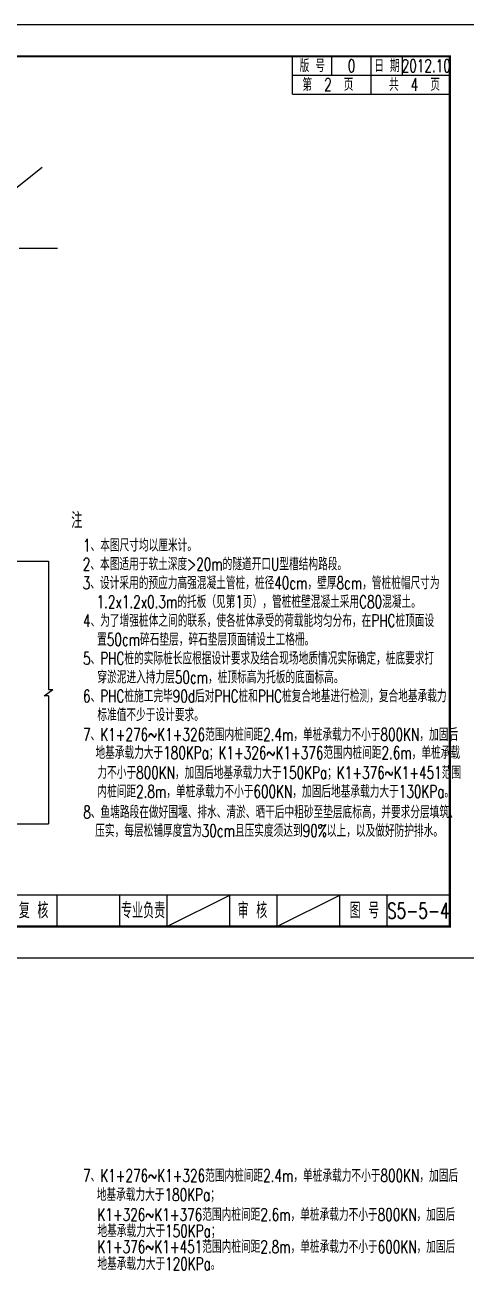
# Model space of a CAD drawing. Extents: x 216 to 1896, y 86 to 483.
# Drawn here: x 910.8 to 1051.2, y 86.5 to 482.8 of the extents above; entities that cross this region are included whole.
import ezdxf
from ezdxf.enums import TextEntityAlignment as Align

# ---------------------------------------------------------------- set-up
doc = ezdxf.new("R2010")
doc.units = 0
doc.header["$LTSCALE"] = 5
doc.header["$MEASUREMENT"] = 0
doc.layers.get('0').update_dxf_attribs({"linetype": 'CONTINUOUS'})
for name, color, linetype in [('图框', 7, 'CONTINUOUS'), ('尺寸标注', 4, 'CONTINUOUS'), ('次轮廓', 7, 'CONTINUOUS'), ('次轮廓线', 7, 'CONTINUOUS'), ('页码', 3, 'CONTINUOUS')]:
    doc.layers.add(name, color=color, linetype=linetype)
doc.styles.get("Standard").update_dxf_attribs({"font": 'simplex1.shx', "width": 0.7, "bigfont": 'hztxt.shx'})

# ---------------------------------------------------------------- blocks, each defined once
blk = doc.blocks.new('series')
at = {"width": 0.75}
for tag, height, p in [('页码', 4, (-35, -19)), ('图名', 5, (-220, -282)), ('图号', 5, (-20, -282))]:
    blk.add_attdef(tag, text='', height=height, dxfattribs=at).set_placement(p, align=Align.MIDDLE_CENTER)

msp = doc.modelspace()

# ---------------------------------------------------------------- linework, layer by layer
for p, q in [((955.99162, 195.83595), (975.99162, 205.83595)), ((990.99162, 195.83595), (1010.99162, 205.83595))]:
    msp.add_line(p, q)
msp.add_lwpolyline([(1055.99162, 185.83595), (1055.99162, 482.83595), (635.99162, 482.83595), (635.99162, 185.83595)], close=True)
at = {"layer": '图框'}
for p, q in [((995.99162, 460.83595), (995.99162, 472.83595)), ((1008.49162, 466.83595), (1008.49162, 472.83595)), ((1020.99162, 466.83595), (1020.99162, 472.83595)), ((1030.99162, 466.83595), (1030.99162, 472.83595)), ((995.99162, 466.83595), (1045.99162, 466.83595)), ((1020.99162, 460.83595), (1020.99162, 466.83595)), ((995.99162, 460.83595), (1045.99162, 460.83595))]:
    msp.add_line(p, q, dxfattribs=at)
for points, const_width in [([(1045.99162, 472.83595), (665.99162, 472.83595), (665.99162, 195.83595), (1045.99162, 195.83595), (1045.99162, 472.83595)], 0.7), ([(665.99162, 205.83595), (1045.99162, 205.83595)], 0.4), ([(920.99162, 195.83595), (920.99162, 205.83595)], 0.4), ([(940.99162, 195.83595), (940.99162, 205.83595)], 0.4), ([(940.99162, 195.83595), (940.99162, 205.83595)], 0.4), ([(955.99162, 195.83595), (955.99162, 205.83595)], 0.4), ([(975.99162, 195.83595), (975.99162, 205.83595)], 0.4), ([(990.99162, 195.83595), (990.99162, 205.83595)], 0.4), ([(1010.99162, 195.83595), (1010.99162, 205.83595)], 0.4), ([(1025.99162, 195.83595), (1025.99162, 205.83595)], 0.4)]:
    msp.add_lwpolyline(points, dxfattribs=dict(at, const_width=const_width))
at = {"layer": '次轮廓', "linetype": 'Continuous'}
msp.add_line((909.03703, 411.72969), (921.14406, 411.72969), dxfattribs=at)
at = {"layer": '次轮廓线'}
msp.add_line((901.79574, 425.98284), (916.27833, 437.53857), dxfattribs=at)
at = {"layer": '页码', "color": 3}
for p, q in [((683.75441, 312.08546), (918.32053, 312.08546)), ((918.32053, 312.08546), (918.32053, 271.31386)), ((916.92001, 269.31386), (919.72106, 271.31386)), ((918.32053, 271.31386), (919.72106, 271.31386)), ((918.32053, 269.31386), (916.92001, 269.31386)), ((918.32053, 269.31386), (918.32053, 228.54803)), ((683.75441, 228.54803), (918.32053, 228.54803))]:
    msp.add_line(p, q, dxfattribs=at)

# ---------------------------------------------------------------- block references
at = {"layer": '图框'}
ref = msp.add_blockref('series', (1055.99162, 482.83595), dxfattribs=at)
ref.add_attrib('页码', '第  2  页     共  4  页', dxfattribs={"layer": '0', "height": 4, "width": 0.7}).set_placement((1020.99162, 463.83595), align=Align.MIDDLE_CENTER)
ref.add_attrib('图名', '隧道地基处理设计图', dxfattribs={"layer": '0', "height": 5, "width": 0.7}).set_placement((835.99162, 200.83595), align=Align.MIDDLE_CENTER)
ref.add_attrib('图号', 'S5-5-4', dxfattribs={"layer": '0', "height": 5, "width": 0.7}).set_placement((1035.99162, 200.83595), align=Align.MIDDLE_CENTER)

# ---------------------------------------------------------------- texts
at = {"color": 7, "width": 0.7}
msp.add_text('注', height=5, dxfattribs=at).set_placement((925.56817, 322.63205))
at = {"layer": '图框', "width": 0.7}
for s, height, p in [('版 号', 4, (1002.24162, 469.83595)), ('0', 4, (1014.74162, 469.83595)), ('日 期', 4, (1025.99162, 469.83595)), ('2012.10', 4, (1038.49162, 469.83595)), ('复 核', 5, (913.5872, 200.93054)), ('专业负责', 5, (948.43795, 200.93054)), ('审 核', 5, (983.21175, 200.93054)), ('图 号', 5, (1018.83092, 200.93054))]:
    msp.add_text(s, height=height, dxfattribs=at).set_placement(p, align=Align.MIDDLE_CENTER)
at = {"layer": '尺寸标注', "color": 7, "linetype": 'Continuous', "width": 0.7}
for s, p in [('1、本图尺寸均以厘米计。', (929.30149, 315.19801)), ('2、本图适用于软土深度>20m的隧道开口U型槽结构路段。', (929.23442, 309.19801)), ('3、设计采用的预应力高强混凝土管桩，桩径40cm，壁厚8cm，管桩桩帽尺寸为', (929.23042, 303.19801)), ('1.2x1.2x0.3m的托板（见第1页），管桩桩壁混凝土采用C80混凝土。', (933.6258, 297.19801)), ('4、为了增强桩体之间的联系，使各桩体承受的荷载能均匀分布，在PHC桩顶面设', (929.29749, 291.19801)), ('置50cm碎石垫层，碎石垫层顶面铺设土工格栅。', (933.7996, 285.19801)), ('5、PHC桩的实际桩长应根据设计要求及结合现场地质情况实际确定，桩底要求打', (929.29749, 279.19801)), ('穿淤泥进入持力层50cm，桩顶标高为托板的底面标高。', (933.88027, 273.19801)), ('6、PHC桩施工完毕90d后对PHC桩和PHC桩复合地基进行检测，复合地基承载力', (929.29749, 267.19801)), ('标准值不少于设计要求。', (933.88027, 261.19801)), ('7、K1+276~K1+326范围内桩间距2.4m，单桩承载力不小于800KN，加固后', (929.29749, 254.93228)), ('地基承载力大于180KPa；K1+326~K1+376范围内桩间距2.6m，单桩承载', (933.25922, 249.14669)), ('力不小于800KN，加固后地基承载力大于150KPa；K1+376~K1+451范围', (933.88027, 242.81401)), ('内桩间距2.8m，单桩承载力不小于600KN，加固后地基承载力大于130KPa。', (933.88027, 236.81401)), ('8、鱼塘路段在做好围堰、排水、清淤、晒干后中粗砂至垫层底标高，并要求分层填筑、', (929.39744, 230.25547)), ('压实，每层松铺厚度宜为30cm且压实度须达到90%%%以上，以及做好防护排水。', (933.18849, 224.34152)), ('7、K1+276~K1+326范围内桩间距2.4m，单桩承载力不小于800KN，加固后', (929.29749, 114.54107)), ('地基承载力大于180KPa；', (933.68355, 108.45683)), ('K1+326~K1+376范围内桩间距2.6m，单桩承载力不小于800KN，加固后', (933.88027, 102.11859)), ('地基承载力大于150KPa；', (933.88027, 96.91782)), ('K1+376~K1+451范围内桩间距2.8m，单桩承载力不小于600KN，加固后', (933.88027, 91.89168)), ('地基承载力大于120KPa。', (933.88027, 86.47709))]:
    msp.add_text(s, height=4, dxfattribs=at).set_placement(p)

doc.saveas('drawing.dxf')
